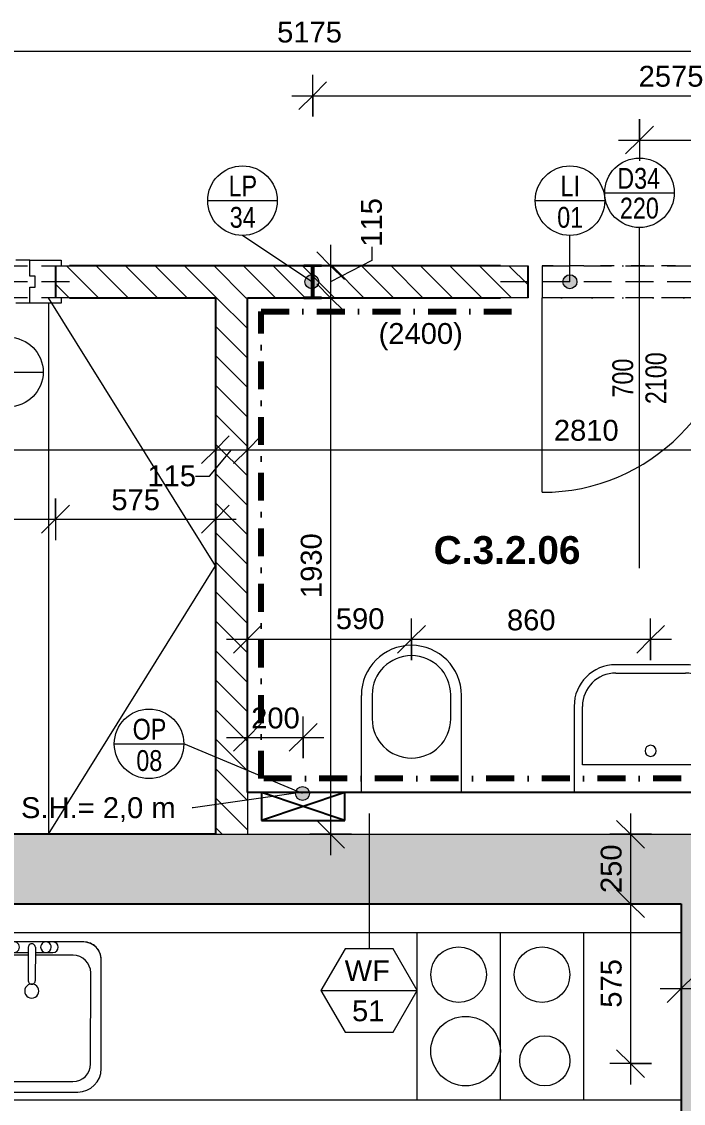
# Model space of a CAD drawing. Header units: millimetres. Extents: x -47276 to -6007, y -7799 to 11180.
# Drawn here: x -27057 to -24677, y -195 to 3696 of the extents above; entities that cross this region are included whole.
import ezdxf

# ---------------------------------------------------------------- set-up
doc = ezdxf.new("R2010")
doc.units = ezdxf.units.MM
for name, pattern in [('HA_Dash_3mm-S1mm', [150, 100, -50]), ('HA_DashDot_2_2mm-S0_6mm', [110, 50, -30, 0, -30]), ('HA_DashDot_4mm-S1mm', [200, 100, -50, 0, -50])]:
    doc.linetypes.add(name, pattern=pattern)
for name, color, linetype, lineweight in [('A-____-____-DIMS', 9, 'Continuous', 5), ('A-____-____-DIMS-50', 9, 'Continuous', 5), ('A-AREA-____-IDEN', 9, 'Continuous', 9), ('A-DETL-____-OTLN', 9, 'Continuous', 25), ('A-DOOR-____-IDEN', 9, 'Continuous', 9), ('A-DOOR-____-MCUT', 9, 'HA_DashDot_2_2mm-S0_6mm', 9), ('A-DOOR-____-OTLN', 9, 'Continuous', 9), ('A-DOOR-FRAM-MCUT', 9, 'Continuous', 9), ('A-GENM-____-HDLN', 9, 'HA_Dash_3mm-S1mm', 9), ('A-GENM-____-IDEN', 9, 'Continuous', 9), ('A-GENM-____-OTLN', 9, 'Continuous', 9), ('A-WALL-____-IDEN', 9, 'Continuous', 9), ('A-WALL-____-MCUT', 9, 'Continuous', 9), ('A-WALL-____-PATT', 9, 'Continuous', 25), ('G-____-____-TEXT', 9, 'Continuous', 5), ('I-FURN-____-OTLN', 9, 'Continuous', 9), ('I-WALL-____-MCUT', 9, 'Continuous', 25), ('P-SANR-FIXT-OTLN', 9, 'Continuous', 9), ('Q-CASE-____-OTLN', 9, 'Continuous', 9), ('Q-SPCQ-____-OTLN', 9, 'Continuous', 9), ('S-COLS-____-MCUT', 9, 'Continuous', 25), ('S-COLS-____-OTLN', 9, 'Continuous', 9)]:
    doc.layers.add(name, color=color, linetype=linetype, lineweight=lineweight)
doc.styles.add('Arial_1', font='arial.ttf', dxfattribs={"height": 75})
doc.styles.add('Arial_2', font='arial.ttf', dxfattribs={"width": 0.8, "height": 75})
doc.styles.add('Arial_B', font='arialbd.ttf', dxfattribs={"height": 100})
doc.dimstyles.new('Inner_Dimensions', dxfattribs={"dimscale": 304.8, "dimtxt": 76.519455, "dimasz": 0.328084, "dimexe": 0.246063, "dimexo": 0.0625, "dimgap": 0.032808, "dimtad": 1, "dimdec": 0, "dimzin": 0, "dimdsep": 46, "dimtxsty": 'Arial_1', "dimblk1": 'OBLIQUE', "dimblk2": 'OBLIQUE', "dimsah": 1, "dimcen": 0.09, "dimdle": 0.246063, "dimazin": 0, "dimtfac": 1, "dimtdec": 4, "dimtix": 1, "dimtmove": 0, "dimatfit": 3, "dimfxl": 0.246063, "dimfxlon": 1, "dimtvp": 1, "dimtolj": 1, "dimtzin": 0, "dimlwd": 9, "dimlwe": 9, "dimarcsym": 2})
doc.dimstyles.new('Inner_Dimensions_1', dxfattribs={"dimscale": 304.8, "dimtxt": 76.519455, "dimasz": 0.328084, "dimexe": 0.246063, "dimexo": 0.0625, "dimgap": 0.032808, "dimtad": 1, "dimdec": 0, "dimzin": 0, "dimdsep": 46, "dimtxsty": 'Arial_1', "dimblk1": 'OBLIQUE', "dimblk2": 'OBLIQUE', "dimsah": 1, "dimcen": 0.09, "dimdle": 0.246063, "dimazin": 0, "dimtfac": 1, "dimtdec": 4, "dimtix": 1, "dimtmove": 1, "dimatfit": 3, "dimfxl": 0.246063, "dimfxlon": 1, "dimtvp": 1, "dimtolj": 1, "dimtzin": 0, "dimlwd": 9, "dimlwe": 9, "dimarcsym": 2})
doc.dimstyles.new('Inner_Dimensions_2', dxfattribs={"dimscale": 304.8, "dimtxt": 76.519455, "dimasz": 0.328084, "dimexe": 0.246063, "dimexo": 0.0625, "dimgap": 0.032808, "dimtad": 1, "dimdec": 0, "dimzin": 0, "dimdsep": 46, "dimtxsty": 'Arial_1', "dimblk1": 'OBLIQUE', "dimblk2": 'OBLIQUE', "dimsah": 1, "dimcen": 0.09, "dimdle": 0.246063, "dimazin": 0, "dimtfac": 1, "dimtdec": 4, "dimtix": 1, "dimtmove": 2, "dimatfit": 3, "dimfxl": 0.246063, "dimfxlon": 1, "dimtvp": 1, "dimtolj": 1, "dimtzin": 0, "dimlwd": 9, "dimlwe": 9, "dimarcsym": 2})
pattern_1 = [(135, (0, 0), (-53.033, -53.033), [])]

# ---------------------------------------------------------------- blocks, each defined once
blk = doc.blocks.new('HA_DR_Single_SlidingToPocket_Solid - In_BJ_700x2100-V1-DPS_3NP-C')
at = {"layer": 'A-DOOR-____-MCUT', "linetype": 'Continuous', "lineweight": 5}
for p, q in [((100, 177.5), (7.6, 230.8)), ((100, 177.5), (-100, 177.5)), ((-20, 20), (350, 20)), ((-20, -18.6), (-20, 20)), ((442.5, 20), (720, 20)), ((720, 20), (720, -18.6)), ((720, -18.6), (-20, -18.6))]:
    blk.add_line(p, q, dxfattribs=at)
at = {"layer": 'A-DOOR-____-MCUT'}
for p, q in [((-350, 77.5), (350, 77.5)), ((-350, -77.5), (350, -77.5))]:
    blk.add_line(p, q, dxfattribs=at)
at = {"layer": 'A-DOOR-FRAM-MCUT'}
for p, q in [((-462.5, 77.5), (-430, 77.5)), ((-462.5, 57.5), (-462.5, 77.5)), ((-429.9, 77.5), (-350, 77.5)), ((-350, 77.5), (-350, 20)), ((350, 77.5), (462.5, 77.5)), ((350, 20), (350, 77.5)), ((442.5, 47.5), (442.5, 20)), ((462.5, 77.5), (462.5, 57.5)), ((752.5, 20), (752.5, 47.5)), ((832.5, 47.5), (832.5, 20)), ((-370, 20), (-370, -20)), ((-350, 20), (-370, 20)), ((442.5, 20), (350, 20)), ((832.5, 20), (752.5, 20)), ((-370, -20), (-350, -20)), ((-350, -20), (-350, -77.5)), ((350, -20), (442.5, -20)), ((350, -77.5), (350, -20)), ((442.5, -20), (442.5, -47.5)), ((752.5, -20), (832.5, -20)), ((752.5, -47.5), (752.5, -20)), ((832.5, -20), (832.5, -47.5)), ((-462.5, -77.5), (-462.5, -57.5)), ((-350, -77.5), (-462.5, -77.5)), ((462.5, -77.5), (350, -77.5)), ((462.5, -57.5), (462.5, -77.5))]:
    blk.add_line(p, q, dxfattribs=at)
blk = doc.blocks.new('HA_DR_Single_Swing_Solid - In_BJ_700x2100-2040355-DPS_3NP-C')
at = {"layer": 'A-DOOR-____-MCUT'}
for p, q in [((-350, 57.5), (350, 57.5)), ((-350, -57.5), (350, -57.5))]:
    blk.add_line(p, q, dxfattribs=at)
at = {"layer": 'A-DOOR-____-OTLN', "lineweight": 5}
blk.add_line((350, 757.5), (350, 57.5), dxfattribs=at)
blk.add_arc((350, 57.5), 700, 90, 180, dxfattribs=at)
at = {"layer": 'A-DOOR-FRAM-MCUT'}
for p, q in [((-350, 57.5), (-350, -57.5)), ((350, -57.5), (350, 57.5))]:
    blk.add_line(p, q, dxfattribs=at)
blk = doc.blocks.new('ABMV_Toilet_WallHung - Default-1928451-DPS_3NP-C')
at = {"layer": 'P-SANR-FIXT-OTLN'}
for p, q in [((-55, 75), (-55, 424.6)), ((-16.3, 426.2), (-16.3, 340.3)), ((266.3, 340.3), (266.3, 426.2)), ((305, 75), (305, 424.6))]:
    blk.add_line(p, q, dxfattribs=at)
for centre, radius, start, end in [((125, 424.6), 180, 0, 180), ((125, 426.2), 141.3, 360, 180), ((125, 340.3), 141.3, 180, 360)]:
    blk.add_arc(centre, radius, start, end, dxfattribs=at)
blk = doc.blocks.new('ABMV_WashBasin_Generic - 550x460-1903801-DPS_3NP-C')
at = {"layer": 'P-SANR-FIXT-OTLN'}
for p, q in [((250, 535), (0, 535)), ((0, 505), (250, 505)), ((-150, 385), (-150, 75)), ((-120, 175), (-120, 385)), ((370, 385), (370, 175)), ((400, 75), (400, 385)), ((370, 175), (-120, 175))]:
    blk.add_line(p, q, dxfattribs=at)
for centre, radius, start, end in [((0, 385), 150, 90, 180), ((250, 385), 150, 360, 90), ((0, 385), 120, 90, 180), ((250, 385), 120, 360, 90), ((125, 225), 20, 90, 270), ((125, 225), 20, 270, 90)]:
    blk.add_arc(centre, radius, start, end, dxfattribs=at)
blk = doc.blocks.new('Casework 9 - Casework 6-1428134-DPS_3NP-C')
at = {"layer": 'Q-CASE-____-OTLN'}
for p, q in [((-25635.2, 418.2), (-27409.8, 418.2)), ((-24684.9, 418.2), (-25035.2, 418.2)), ((-27409.8, -181.8), (-25635.2, -181.8)), ((-25035.2, -181.8), (-24684.9, -181.8))]:
    blk.add_line(p, q, dxfattribs=at)
blk = doc.blocks.new('Kuchyňská_linka_sporák_ADNS - 600x600x800-1423137-DPS_3NP-C')
at = {"layer": 'Q-SPCQ-____-OTLN'}
for p, q in [((600, 600), (0, 600)), ((0, 600), (0, 0)), ((600, 600), (0, 600)), ((0, 600), (0, 300)), ((600, 0), (600, 600)), ((600, 300), (600, 600)), ((0, 300), (600, 300)), ((0, 0), (600, 0))]:
    blk.add_line(p, q, dxfattribs=at)
for centre, radius in [((175, 425), 125), ((450, 450), 100), ((450, 150), 100), ((140, 140), 90)]:
    blk.add_circle(centre, radius, dxfattribs=at)
blk = doc.blocks.new('Skříňka se dřezem_ pravoúhlá - 500 x 440mm-1427235-DPS_3NP-C')
at = {"layer": 'P-SANR-FIXT-OTLN'}
for p, q in [((202.2, 180.1), (-170.8, 180.1)), ((202.2, 180.1), (-170.8, 180.1)), ((91.9, 180.1), (-73.2, 180.1)), ((3, 160.7), (3, 40.4)), ((28.4, 160.7), (28.4, 40.4)), ((3, 132.5), (-132.7, 132.5)), ((-73.2, 142), (3, 142)), ((28.4, 142), (91.9, 142)), ((164.1, 132.5), (28.4, 132.5)), ((-234.3, 116.6), (-234.3, -271)), ((-234.3, 116.6), (-234.3, -271)), ((265.7, -275.5), (265.7, 116.6)), ((265.7, -275.5), (265.7, 116.6)), ((-196.2, 69), (-196.2, -258.3)), ((227.6, -258.3), (227.6, 69)), ((-132.7, -321.8), (164.1, -321.8)), ((-145.4, -359.9), (181.3, -359.9)), ((-145.4, -359.9), (181.3, -359.9))]:
    blk.add_line(p, q, dxfattribs=at)
for centre, radius, start, end in [((-170.8, 116.6), 63.5, 90, 180), ((-170.8, 116.6), 63.5, 90, 180), ((-73.2, 161.1), 19, 90, 270), ((-47.8, 161.1), 19, 360, 180), ((-47.8, 161.1), 19, 180, 0), ((15.7, 160.7), 12.7, 360, 180), ((66.5, 161.1), 19, 360, 180), ((66.5, 161.1), 19, 180, 360), ((91.9, 161.1), 19, 270, 90), ((202.2, 116.6), 63.5, 0, 90), ((202.2, 116.6), 63.5, 360, 90), ((-132.7, 69), 63.5, 90, 180), ((164.1, 69), 63.5, 0, 90), ((15.7, 40.4), 12.7, 180, 0), ((15.7, 3.2), 25.4, 360, 180), ((15.7, 3.2), 25.4, 180, 0), ((-145.4, -271), 88.9, 180, 270), ((-145.4, -271), 88.9, 180, 270), ((-132.7, -258.3), 63.5, 180, 270), ((164.1, -258.3), 63.5, 270, 0), ((181.3, -275.5), 84.4, 270, 0), ((181.3, -275.5), 84.4, 270, 0)]:
    blk.add_arc(centre, radius, start, end, dxfattribs=at)
blk = doc.blocks.new('NAB_Šatní_skříň_ADNS - 600x2000xšířka-1704156-DPS_3NP-C')
at = {"layer": 'I-FURN-____-OTLN'}
for p, q in [((0, 600), (965, 0)), ((1910, 600), (0.1, 600)), ((965, 0), (1930, 600))]:
    blk.add_line(p, q, dxfattribs=at)
blk = doc.blocks.new('HA_GM_Tiling_LineBased - Generic Tiles-1690354-DPS_3NP-C')
at = {"layer": 'A-GENM-____-OTLN', "linetype": 'HA_DashDot_4mm-S1mm', "lineweight": 80}
blk.add_line((50, -50), (2760, -50), dxfattribs=at)
blk = doc.blocks.new('HA_GM_Tiling_LineBased - Generic Tiles-1686366-DPS_3NP-C')
at = {"layer": 'A-GENM-____-OTLN', "linetype": 'HA_DashDot_4mm-S1mm', "lineweight": 80}
blk.add_line((50, -50), (1730, -50), dxfattribs=at)
blk = doc.blocks.new('HA_GM_Tiling_LineBased - Generic Tiles-1690499-DPS_3NP-C')
at = {"layer": 'A-GENM-____-OTLN', "linetype": 'HA_DashDot_4mm-S1mm', "lineweight": 80}
blk.add_line((50, -50), (960, -50), dxfattribs=at)
blk = doc.blocks.new('HA_sCO_I_Parallel - IPE 120-1841702-DPS_3NP-C')
at = {"layer": 'S-COLS-____-MCUT'}
for p, q in [((-32, 60), (32, 60)), ((-32, 55.6), (-32, 60)), ((-3.15, 55.6), (-32, 55.6)), ((-3.15, -55.6), (-3.15, 55.6)), ((3.15, 55.6), (3.15, -55.6)), ((32, 55.6), (3.15, 55.6)), ((32, 60), (32, 55.6)), ((-32, -55.6), (-3.15, -55.6)), ((-32, -60), (-32, -55.6)), ((32, -60), (-32, -60)), ((3.15, -55.6), (32, -55.6)), ((32, -55.6), (32, -60))]:
    blk.add_line(p, q, dxfattribs=at)
blk = doc.blocks.new('TB_Porotherm KP11_5_1000mm - TB_Porotherm KP11_5_1000mm-1863649-DPS_3NP-C')
at = {"layer": 'A-GENM-____-HDLN'}
for p, q in [((-500, 57.5), (500, 57.5)), ((-500, 0), (500, 0)), ((500, -57.5), (-500, -57.5))]:
    blk.add_line(p, q, dxfattribs=at)
blk = doc.blocks.new('TB_Porotherm KP11_5_1750mm - TB_Porotherm KP11_5_1750mm-1871670-DPS_3NP-C')
at = {"layer": 'A-GENM-____-HDLN'}
for p, q in [((-875, 57.5), (875, 57.5)), ((-875, 0), (875, 0)), ((875, -57.5), (-875, -57.5))]:
    blk.add_line(p, q, dxfattribs=at)
blk = doc.blocks.new('DIMBLOCK40-DPS_3NP-C')
at = {"layer": 'A-____-____-DIMS-50', "lineweight": 9}
for p, q in [((-25945.4, 2893.2), (-25945.4, 2703.2)), ((-25797.8, 2886.6), (-25797.8, 2836.6)), ((-25945.4, 2818.2), (-25995.4, 2868.2)), ((-25870.4, 2818.2), (-26020.4, 2818.2)), ((-25797.8, 2836.6), (-25945.4, 2760.7)), ((-25945.4, 2818.2), (-25895.4, 2768.2)), ((-25945.4, 2818.2), (-25870.4, 2818.2)), ((-25945.4, 2703.2), (-25995.4, 2753.2)), ((-25870.4, 2703.2), (-26020.4, 2703.2)), ((-25945.4, 2703.2), (-25895.4, 2653.2)), ((-25945.4, 2703.2), (-25870.4, 2703.2))]:
    blk.add_line(p, q, dxfattribs=at)
at = {"layer": 'A-____-____-DIMS-50', "color": 0, "lineweight": 9, "insert": (-25836.3, 2886.6), "char_height": 75, "width": 207.662, "attachment_point": 1, "rotation": 90, "line_spacing_factor": 0.941778, "style": 'Arial_1'}
blk.add_mtext('115', dxfattribs=at)
blk = doc.blocks.new('_Oblique')
at = {"color": 0, "linetype": 'ByBlock', "lineweight": -2}
blk.add_line((-0.5, -0.5), (0.5, 0.5), dxfattribs=at)
blk = doc.blocks.new('DIMBLOCK41-DPS_3NP-C')
at = {"layer": 'A-____-____-DIMS-50', "lineweight": 9}
for p, q in [((-25945.4, 2703.2), (-25995.4, 2753.2)), ((-25870.4, 2703.2), (-26020.4, 2703.2)), ((-25945.4, 2703.2), (-25945.4, 698.2)), ((-25945.4, 2703.2), (-25895.4, 2653.2)), ((-25945.4, 2703.2), (-25870.4, 2703.2)), ((-25945.4, 773.2), (-25995.4, 823.2)), ((-25870.4, 773.2), (-26020.4, 773.2)), ((-25945.4, 773.2), (-25895.4, 723.2)), ((-25945.4, 773.2), (-25870.4, 773.2))]:
    blk.add_line(p, q, dxfattribs=at)
at = {"layer": 'A-____-____-DIMS-50', "color": 0, "lineweight": 9, "insert": (-26052.8, 1622.8), "char_height": 75, "width": 276.883, "attachment_point": 1, "rotation": 90, "line_spacing_factor": 0.941778, "style": 'Arial_1'}
blk.add_mtext('1930', dxfattribs=at)
blk = doc.blocks.new('DIMBLOCK57-DPS_3NP-C')
at = {"layer": 'A-____-____-DIMS-50', "lineweight": 9}
for p, q in [((-28609.9, 2231.4), (-28609.9, 2081.4)), ((-28609.9, 2156.4), (-28609.9, 2231.4)), ((-26359.9, 2231.4), (-26359.9, 2081.4)), ((-26359.9, 2156.4), (-26359.9, 2231.4)), ((-28609.9, 2156.4), (-28559.9, 2206.4)), ((-26359.9, 2156.4), (-26309.9, 2206.4)), ((-28684.9, 2156.4), (-26359.9, 2156.4)), ((-28609.9, 2156.4), (-28659.9, 2106.4)), ((-26359.9, 2156.4), (-26409.9, 2106.4))]:
    blk.add_line(p, q, dxfattribs=at)
at = {"layer": 'A-____-____-DIMS-50', "color": 0, "lineweight": 9, "insert": (-27697.6, 2263.8), "char_height": 75, "width": 276.883, "attachment_point": 1, "line_spacing_factor": 0.941778, "style": 'Arial_1'}
blk.add_mtext('2250', dxfattribs=at)
blk = doc.blocks.new('DIMBLOCK58-DPS_3NP-C')
at = {"layer": 'A-____-____-DIMS-50', "lineweight": 9}
for p, q in [((-26359.9, 2231.4), (-26359.9, 2081.4)), ((-26359.9, 2156.4), (-26359.9, 2231.4)), ((-26244.9, 2231.4), (-26244.9, 2081.4)), ((-26244.9, 2156.4), (-26244.9, 2231.4)), ((-26359.9, 2156.4), (-26309.9, 2206.4)), ((-26244.9, 2156.4), (-26194.9, 2206.4)), ((-26359.9, 2156.4), (-26409.9, 2106.4)), ((-26381.3, 2061.5), (-26302.4, 2156.4)), ((-26359.9, 2156.4), (-26244.9, 2156.4)), ((-26244.9, 2156.4), (-26294.9, 2106.4)), ((-26431.3, 2061.5), (-26381.3, 2061.5))]:
    blk.add_line(p, q, dxfattribs=at)
at = {"layer": 'A-____-____-DIMS-50', "color": 0, "lineweight": 9, "insert": (-26604.3, 2100), "char_height": 75, "width": 207.662, "attachment_point": 1, "line_spacing_factor": 0.941778, "style": 'Arial_1'}
blk.add_mtext('115', dxfattribs=at)
blk = doc.blocks.new('DIMBLOCK59-DPS_3NP-C')
at = {"layer": 'A-____-____-DIMS-50', "lineweight": 9}
for p, q in [((-26244.9, 2231.4), (-26244.9, 2081.4)), ((-26244.9, 2156.4), (-26244.9, 2231.4)), ((-23434.9, 2231.4), (-23434.9, 2081.4)), ((-23434.9, 2156.4), (-23434.9, 2231.4)), ((-26244.9, 2156.4), (-26194.9, 2206.4)), ((-23434.9, 2156.4), (-23384.9, 2206.4)), ((-26244.9, 2156.4), (-26294.9, 2106.4)), ((-26244.9, 2156.4), (-23359.9, 2156.4)), ((-23434.9, 2156.4), (-23484.9, 2106.4))]:
    blk.add_line(p, q, dxfattribs=at)
at = {"layer": 'A-____-____-DIMS-50', "color": 0, "lineweight": 9, "insert": (-25142.7, 2263.8), "char_height": 75, "width": 276.883, "attachment_point": 1, "line_spacing_factor": 0.941778, "style": 'Arial_1'}
blk.add_mtext('2810', dxfattribs=at)
blk = doc.blocks.new('DIMBLOCK60-DPS_3NP-C')
at = {"layer": 'A-____-____-DIMS-50', "lineweight": 9}
for p, q in [((-28609.9, 3513.9), (-28609.9, 3663.9)), ((-23434.9, 3513.9), (-23434.9, 3663.9)), ((-28609.9, 3588.9), (-28559.9, 3638.9)), ((-23434.9, 3588.9), (-23384.9, 3638.9)), ((-28609.9, 3588.9), (-28659.9, 3538.9)), ((-23359.9, 3588.9), (-28609.9, 3588.9)), ((-28609.9, 3588.9), (-28609.9, 3513.9)), ((-23434.9, 3588.9), (-23484.9, 3538.9)), ((-23434.9, 3588.9), (-23434.9, 3513.9))]:
    blk.add_line(p, q, dxfattribs=at)
at = {"layer": 'A-____-____-DIMS-50', "color": 0, "lineweight": 9, "insert": (-26137.8, 3696.3), "char_height": 75, "width": 276.883, "attachment_point": 1, "line_spacing_factor": 0.941778, "style": 'Arial_1'}
blk.add_mtext('5175', dxfattribs=at)
blk = doc.blocks.new('HA_TAG_Door_TypeMark_wDimensions - Scale50_Left with Bouble-921048-DPS_3NP-C')
at = {"layer": 'A-DOOR-____-IDEN'}
for p, q in [((-2.5, 22), (2.5, 22)), ((0, -5), (0, 19.5))]:
    blk.add_line(p, q, dxfattribs=at)
blk.add_circle((0, 22), 2.5, dxfattribs=at)
blk = doc.blocks.new('DIMBLOCK115-DPS_3NP-C')
at = {"layer": 'A-____-____-DIMS-50', "lineweight": 9}
for p, q in [((-24834.9, 3345.5), (-24834.9, 3195.5)), ((-24834.9, 3270.5), (-24834.9, 3345.5)), ((-24834.9, 3270.5), (-24784.9, 3320.5)), ((-23434.9, 3345.5), (-23434.9, 3195.5)), ((-23434.9, 3270.5), (-23434.9, 3345.5)), ((-23434.9, 3270.5), (-23384.9, 3320.5)), ((-24909.9, 3270.5), (-23359.9, 3270.5)), ((-24834.9, 3270.5), (-24884.9, 3220.5)), ((-23434.9, 3270.5), (-23484.9, 3220.5))]:
    blk.add_line(p, q, dxfattribs=at)
at = {"layer": 'A-____-____-DIMS-50', "color": 0, "lineweight": 9, "insert": (-24250.3, 3377.9), "char_height": 75, "width": 276.883, "attachment_point": 1, "line_spacing_factor": 0.941778, "style": 'Arial_1'}
blk.add_mtext('1400', dxfattribs=at)
blk = doc.blocks.new('HA_TAG_WA_Partitions - Group _ Type Mark-556634-DPS_3NP-C')
at = {"layer": 'A-WALL-____-IDEN'}
for p, q in [((-1.732, 3), (-3.464, 0)), ((1.732, 3), (-1.732, 3)), ((3.464, 0), (1.732, 3)), ((-3.464, 0), (3.464, 0)), ((-3.464, 0), (-1.732, -3)), ((1.732, -3), (3.464, 0)), ((-1.732, -3), (1.732, -3))]:
    blk.add_line(p, q, dxfattribs=at)
blk = doc.blocks.new('DIMBLOCK139-DPS_3NP-C')
at = {"layer": 'A-____-____-DIMS-50', "lineweight": 9}
for p, q in [((-24684.9, 292.9), (-24684.9, 142.9)), ((-24684.9, 217.9), (-24684.9, 292.9)), ((-24434.9, 292.9), (-24434.9, 142.9)), ((-24434.9, 217.9), (-24434.9, 292.9)), ((-24684.9, 217.9), (-24634.9, 267.9)), ((-24434.9, 217.9), (-24384.9, 267.9)), ((-24759.9, 217.9), (-24434.9, 217.9)), ((-24684.9, 217.9), (-24734.9, 167.9)), ((-24434.9, 217.9), (-24484.9, 167.9))]:
    blk.add_line(p, q, dxfattribs=at)
at = {"layer": 'A-____-____-DIMS-50', "color": 0, "lineweight": 9, "insert": (-24646.4, 325.2), "char_height": 75, "width": 207.662, "attachment_point": 1, "line_spacing_factor": 0.941778, "style": 'Arial_1'}
blk.add_mtext('250', dxfattribs=at)
blk = doc.blocks.new('DIMBLOCK177-DPS_3NP-C')
at = {"layer": 'A-____-____-DIMS-50', "lineweight": 9}
for p, q in [((-26009.9, 3354.9), (-26009.9, 3504.9)), ((-23434.9, 3504.9), (-23434.9, 3354.9)), ((-23434.9, 3429.9), (-23434.9, 3504.9)), ((-26009.9, 3429.9), (-25959.9, 3479.9)), ((-23434.9, 3429.9), (-23384.9, 3479.9)), ((-26084.9, 3429.9), (-23359.9, 3429.9)), ((-26009.9, 3429.9), (-26059.9, 3379.9)), ((-26009.9, 3429.9), (-26009.9, 3354.9)), ((-23434.9, 3429.9), (-23484.9, 3379.9))]:
    blk.add_line(p, q, dxfattribs=at)
at = {"layer": 'A-____-____-DIMS-50', "color": 0, "lineweight": 9, "insert": (-24837.8, 3537.3), "char_height": 75, "width": 276.883, "attachment_point": 1, "line_spacing_factor": 0.941778, "style": 'Arial_1'}
blk.add_mtext('2575', dxfattribs=at)
blk = doc.blocks.new('HA_TAG_GM_Products - Generic-588599-DPS_3NP-C')
at = {"layer": 'A-GENM-____-IDEN'}
blk.add_line((-2.5, 0), (2.5, 0), dxfattribs=at)
blk.add_circle((0, 0), 2.5, dxfattribs=at)
blk = doc.blocks.new('DIMBLOCK232-DPS_3NP-C')
at = {"layer": 'A-____-____-DIMS-50', "lineweight": 9}
for p, q in [((-28519.9, 1981.4), (-28519.9, 1831.4)), ((-28519.9, 1906.4), (-28519.9, 1981.4)), ((-28519.9, 1906.4), (-28469.9, 1956.4)), ((-26934.9, 1981.4), (-26934.9, 1831.4)), ((-26934.9, 1906.4), (-26934.9, 1981.4)), ((-26934.9, 1906.4), (-26884.9, 1956.4)), ((-28519.9, 1906.4), (-28569.9, 1856.4)), ((-28519.9, 1906.4), (-26934.9, 1906.4)), ((-26934.9, 1906.4), (-26984.9, 1856.4))]:
    blk.add_line(p, q, dxfattribs=at)
at = {"layer": 'A-____-____-DIMS-50', "color": 0, "lineweight": 9, "insert": (-27796.1, 2013.8), "char_height": 75, "width": 276.883, "attachment_point": 1, "line_spacing_factor": 0.941778, "style": 'Arial_1'}
blk.add_mtext('1585', dxfattribs=at)
blk = doc.blocks.new('DIMBLOCK233-DPS_3NP-C')
at = {"layer": 'A-____-____-DIMS-50', "lineweight": 9}
for p, q in [((-26934.9, 1981.4), (-26934.9, 1831.4)), ((-26934.9, 1906.4), (-26934.9, 1981.4)), ((-26934.9, 1906.4), (-26884.9, 1956.4)), ((-26359.9, 1981.4), (-26359.9, 1831.4)), ((-26359.9, 1906.4), (-26359.9, 1981.4)), ((-26359.9, 1906.4), (-26309.9, 1956.4)), ((-26934.9, 1906.4), (-26984.9, 1856.4)), ((-26934.9, 1906.4), (-26284.9, 1906.4)), ((-26359.9, 1906.4), (-26409.9, 1856.4))]:
    blk.add_line(p, q, dxfattribs=at)
at = {"layer": 'A-____-____-DIMS-50', "color": 0, "lineweight": 9, "insert": (-26733.9, 2013.8), "char_height": 75, "width": 207.662, "attachment_point": 1, "line_spacing_factor": 0.941778, "style": 'Arial_1'}
blk.add_mtext('575', dxfattribs=at)
blk = doc.blocks.new('DIMBLOCK242-DPS_3NP-C')
at = {"layer": 'A-____-____-DIMS-50', "lineweight": 9}
for p, q in [((-26244.9, 1549.4), (-26244.9, 1399.4)), ((-26244.9, 1474.4), (-26244.9, 1549.4)), ((-26244.9, 1474.4), (-26194.9, 1524.4)), ((-25654.9, 1399.4), (-25654.9, 1549.4)), ((-25654.9, 1474.4), (-25604.9, 1524.4)), ((-26319.9, 1474.4), (-25654.9, 1474.4)), ((-26244.9, 1474.4), (-26294.9, 1424.4)), ((-25654.9, 1474.4), (-25704.9, 1424.4)), ((-25654.9, 1474.4), (-25654.9, 1399.4))]:
    blk.add_line(p, q, dxfattribs=at)
at = {"layer": 'A-____-____-DIMS-50', "color": 0, "lineweight": 9, "insert": (-25926.7, 1586.1), "char_height": 75, "width": 207.662, "attachment_point": 1, "line_spacing_factor": 0.941778, "style": 'Arial_1'}
blk.add_mtext('590', dxfattribs=at)
blk = doc.blocks.new('DIMBLOCK243-DPS_3NP-C')
at = {"layer": 'A-____-____-DIMS-50', "lineweight": 9}
for p, q in [((-25654.9, 1399.4), (-25654.9, 1549.4)), ((-25654.9, 1474.4), (-25604.9, 1524.4)), ((-24794.9, 1399.4), (-24794.9, 1549.4)), ((-24794.9, 1474.4), (-24744.9, 1524.4)), ((-25654.9, 1474.4), (-25704.9, 1424.4)), ((-25654.9, 1474.4), (-24719.9, 1474.4)), ((-25654.9, 1474.4), (-25654.9, 1399.4)), ((-24794.9, 1474.4), (-24844.9, 1424.4)), ((-24794.9, 1474.4), (-24794.9, 1399.4))]:
    blk.add_line(p, q, dxfattribs=at)
at = {"layer": 'A-____-____-DIMS-50', "color": 0, "lineweight": 9, "insert": (-25311.4, 1581.8), "char_height": 75, "width": 207.662, "attachment_point": 1, "line_spacing_factor": 0.941778, "style": 'Arial_1'}
blk.add_mtext('860', dxfattribs=at)
blk = doc.blocks.new('DIMBLOCK248-DPS_3NP-C')
at = {"layer": 'A-____-____-DIMS-50', "lineweight": 9}
for p, q in [((-26244.9, 1196.5), (-26244.9, 1046.5)), ((-26244.9, 1121.5), (-26244.9, 1196.5)), ((-26244.9, 1121.5), (-26194.9, 1171.5)), ((-26044.4, 1046.5), (-26044.4, 1196.5)), ((-26044.4, 1121.5), (-25994.4, 1171.5)), ((-26319.9, 1121.5), (-25969.4, 1121.5)), ((-26244.9, 1121.5), (-26294.9, 1071.5)), ((-26044.4, 1121.5), (-26094.4, 1071.5)), ((-26044.4, 1121.5), (-26044.4, 1046.5))]:
    blk.add_line(p, q, dxfattribs=at)
at = {"layer": 'A-____-____-DIMS-50', "color": 0, "lineweight": 9, "insert": (-26231.2, 1228.9), "char_height": 75, "width": 207.662, "attachment_point": 1, "line_spacing_factor": 0.941778, "style": 'Arial_1'}
blk.add_mtext('200', dxfattribs=at)
blk = doc.blocks.new('DIMBLOCK250-DPS_3NP-C')
at = {"layer": 'A-____-____-DIMS-50', "lineweight": 9}
for p, q in [((-24867, 773.2), (-24917, 823.2)), ((-24867, 848.2), (-24867, 523.2)), ((-24792, 773.2), (-24942, 773.2)), ((-24867, 773.2), (-24817, 723.2)), ((-24867, 773.2), (-24792, 773.2)), ((-24867, 523.2), (-24917, 573.2)), ((-24792, 523.2), (-24942, 523.2)), ((-24867, 523.2), (-24817, 473.2)), ((-24867, 523.2), (-24792, 523.2))]:
    blk.add_line(p, q, dxfattribs=at)
at = {"layer": 'A-____-____-DIMS-50', "color": 0, "lineweight": 9, "insert": (-24974.3, 561.7), "char_height": 75, "width": 207.662, "attachment_point": 1, "rotation": 90, "line_spacing_factor": 0.941778, "style": 'Arial_1'}
blk.add_mtext('250', dxfattribs=at)
blk = doc.blocks.new('DIMBLOCK251-DPS_3NP-C')
at = {"layer": 'A-____-____-DIMS-50', "lineweight": 9}
for p, q in [((-24867, 523.2), (-24917, 573.2)), ((-24792, 523.2), (-24942, 523.2)), ((-24867, 523.2), (-24867, -126.8)), ((-24867, 523.2), (-24817, 473.2)), ((-24867, 523.2), (-24792, 523.2)), ((-24867, -51.8), (-24917, -1.8)), ((-24792, -51.8), (-24942, -51.8)), ((-24867, -51.8), (-24817, -101.8)), ((-24867, -51.8), (-24792, -51.8))]:
    blk.add_line(p, q, dxfattribs=at)
at = {"layer": 'A-____-____-DIMS-50', "color": 0, "lineweight": 9, "insert": (-24974.3, 149.2), "char_height": 75, "width": 207.662, "attachment_point": 1, "rotation": 90, "line_spacing_factor": 0.941778, "style": 'Arial_1'}
blk.add_mtext('575', dxfattribs=at)

msp = doc.modelspace()

# ---------------------------------------------------------------- hatches: boundary and pattern name
at = {"layer": 'A-GENM-____-IDEN'}
h = msp.add_hatch(color=256, dxfattribs=at)
edge = h.paths.add_edge_path()
edge.add_arc((-26013.3, 2760.7), 25, 0, 360)
h = msp.add_hatch(color=256, dxfattribs=at)
edge = h.paths.add_edge_path()
edge.add_arc((-25084.9, 2760.7), 25, 0, 360)
h = msp.add_hatch(color=256, dxfattribs=at)
edge = h.paths.add_edge_path()
edge.add_arc((-26046.4, 919.7), 25, 0, 360)
at = {"layer": 'A-WALL-____-PATT', "lineweight": 5}
h = msp.add_hatch(dxfattribs=at)
h.set_pattern_fill('FP_4', color=256, style=0, pattern_type=2)
h.set_pattern_definition(pattern_1)
h.paths.add_polyline_path([(-23434.9, 2703.2), (-23434.9, 2818.2), (-24434.9, 2818.2), (-24434.9, 2703.2), (-24237, 2703.2)])
h.paths.add_polyline_path([(-25234.9, 2703.2), (-25234.9, 2818.2), (-25977.9, 2818.2), (-25977.9, 2816.3), (-26006.8, 2816.3), (-26006.8, 2705.1), (-25977.9, 2705.1), (-25977.9, 2703.2)])
h.paths.add_polyline_path([(-26041.9, 2703.2), (-26041.9, 2705.1), (-26013.1, 2705.1), (-26013.1, 2816.3), (-26041.9, 2816.3), (-26041.9, 2818.2), (-26934.9, 2818.2), (-26934.9, 2703.2), (-26244.9, 2703.2)])
h.paths.add_polyline_path([(-27819.9, 2703.2), (-27819.9, 2713.2), (-28519.9, 2713.2), (-28519.9, 2808.2), (-27819.9, 2808.2), (-27819.9, 2818.2), (-28609.9, 2818.2), (-28609.9, 2703.2)])
h = msp.add_hatch(dxfattribs=at)
h.set_pattern_fill('FP_4', color=256, style=0, pattern_type=2)
h.set_pattern_definition(pattern_1)
h.paths.add_polyline_path([(-26244.9, 773.2), (-26244.9, 2703.2), (-26359.9, 2703.2), (-26359.9, 773.2)])
at = {"layer": 'A-WALL-____-PATT', "lineweight": 9}
for points in [[(-24684.9, 523.2), (-24684.9, 773.2), (-32449.9, 773.2), (-32449.9, 523.2), (-25846.7, 523.2)], [(-24434.9, -51.8), (-24434.9, 773.2), (-24684.9, 773.2), (-24684.9, -51.8)], [(-23434.9, -301.8), (-23434.9, -51.8), (-24684.9, -51.8), (-24684.9, -301.8), (-24237, -301.8)]]:
    msp.add_hatch(color=256, dxfattribs=at).paths.add_polyline_path(points)

# ---------------------------------------------------------------- linework, layer by layer
at = {"layer": 'A-DETL-____-OTLN'}
for p, q in [((-25894.4, 923.2), (-26194.4, 923.2)), ((-26194.4, 923.2), (-26194.4, 823.2)), ((-25894.4, 923.2), (-26194.4, 823.2)), ((-25894.4, 823.2), (-26194.4, 923.2)), ((-25894.4, 823.2), (-25894.4, 923.2)), ((-26194.4, 823.2), (-25894.4, 823.2))]:
    msp.add_line(p, q, dxfattribs=at)
at = {"layer": 'A-GENM-____-IDEN'}
for p, q in [((-26013.3, 2760.7), (-26262.4, 2927.4)), ((-25084.9, 2760.7), (-25084.9, 2927.4)), ((-26046.4, 919.7), (-26473.3, 1098.5))]:
    msp.add_line(p, q, dxfattribs=at)
for centre in [(-26013.3, 2760.7), (-25084.9, 2760.7), (-26046.4, 919.7)]:
    msp.add_circle(centre, 25, dxfattribs=at)
at = {"layer": 'A-WALL-____-IDEN'}
msp.add_line((-25807, 848.2), (-25807, 361.2), dxfattribs=at)
at = {"layer": 'A-WALL-____-MCUT'}
for p, q in [((-26244.9, 923.2), (-26244.9, 773.2)), ((-26359.9, 773.2), (-23434.9, 773.2))]:
    msp.add_line(p, q, dxfattribs=at)
at = {"layer": 'G-____-____-TEXT', "color": 10, "lineweight": 9}
for p, q in [((-26045.3, 925), (-26439.8, 868.8)), ((-26439.8, 868.8), (-26443.2, 868.8))]:
    msp.add_line(p, q, dxfattribs=at)
at = {"layer": 'I-WALL-____-MCUT'}
for p, q in [((-26934.9, 2818.2), (-26934.9, 2703.2)), ((-26041.9, 2818.2), (-26884.9, 2818.2)), ((-25335, 2818.2), (-25977.9, 2818.2)), ((-25234.9, 2703.2), (-25234.9, 2818.2)), ((-26884.9, 2703.2), (-26359.9, 2703.2)), ((-26359.9, 2703.2), (-26359.9, 1738.3)), ((-26244.9, 2703.2), (-26041.9, 2703.2)), ((-26244.9, 923.2), (-26244.9, 2703.2)), ((-25977.9, 2703.2), (-25335, 2703.2)), ((-26359.9, 1738.2), (-26359.9, 773.2)), ((-23434.9, 923.2), (-26244.9, 923.2)), ((-26359.9, 773.2), (-28609.9, 773.2)), ((-28609.9, 523.2), (-24684.9, 523.2)), ((-24684.9, 523.2), (-24684.9, -301.8))]:
    msp.add_line(p, q, dxfattribs=at)

# ---------------------------------------------------------------- block references
at = {"layer": 'A-DOOR-____-IDEN', "xscale": 49.99999999999998, "yscale": 49.99999999999998, "zscale": 49.99999999999998}
msp.add_blockref('HA_TAG_Door_TypeMark_wDimensions - Scale50_Left with Bouble-921048-DPS_3NP-C', (-24834.9, 1980.7), dxfattribs=at)
at = {"layer": 'A-DOOR-____-OTLN', "rotation": 180}
for name, p in [('HA_DR_Single_SlidingToPocket_Solid - In_BJ_700x2100-V1-DPS_3NP-C', (-27377.4, 2760.7)), ('HA_DR_Single_Swing_Solid - In_BJ_700x2100-2040355-DPS_3NP-C', (-24834.9, 2760.7))]:
    msp.add_blockref(name, p, dxfattribs=at)
at = {"layer": 'A-GENM-____-IDEN', "xscale": 49.99999999999998, "yscale": 49.99999999999998, "zscale": 49.99999999999998}
for p in [(-26262.4, 3052.4), (-25084.9, 3052.4), (-27104, 2435.9), (-26598.3, 1098.5)]:
    msp.add_blockref('HA_TAG_GM_Products - Generic-588599-DPS_3NP-C', p, dxfattribs=at)
at = {"layer": 'A-GENM-____-OTLN', "rotation": 180}
for name, p in [('TB_Porotherm KP11_5_1750mm - TB_Porotherm KP11_5_1750mm-1871670-DPS_3NP-C', (-27759.9, 2760.7)), ('TB_Porotherm KP11_5_1000mm - TB_Porotherm KP11_5_1000mm-1863649-DPS_3NP-C', (-24834.9, 2760.7))]:
    msp.add_blockref(name, p, dxfattribs=at)
at = {"layer": 'A-GENM-____-OTLN', "linetype": 'HA_DashDot_4mm-S1mm', "lineweight": 80}
for name, p, rotation in [('HA_GM_Tiling_LineBased - Generic Tiles-1686366-DPS_3NP-C', (-26244.9, 923.2), 89.99999999999987), ('HA_GM_Tiling_LineBased - Generic Tiles-1690354-DPS_3NP-C', (-23434.9, 923.2), 180)]:
    msp.add_blockref(name, p, dxfattribs=dict(at, rotation=rotation))
msp.add_blockref('HA_GM_Tiling_LineBased - Generic Tiles-1690499-DPS_3NP-C', (-26244.9, 2703.2), dxfattribs=at)
at = {"layer": 'A-WALL-____-IDEN', "xscale": 49.99999999999998, "yscale": 49.99999999999998, "zscale": 49.99999999999998}
msp.add_blockref('HA_TAG_WA_Partitions - Group _ Type Mark-556634-DPS_3NP-C', (-25807, 211.2), dxfattribs=at)
at = {"layer": 'I-FURN-____-OTLN', "rotation": 89.9999999999982}
msp.add_blockref('NAB_Šatní_skříň_ADNS - 600x2000xšířka-1704156-DPS_3NP-C', (-26359.9, 773.2), dxfattribs=at)
at = {"layer": 'P-SANR-FIXT-OTLN'}
for name, p in [('ABMV_Toilet_WallHung - Default-1928451-DPS_3NP-C', (-25779.9, 848.2)), ('ABMV_WashBasin_Generic - 550x460-1903801-DPS_3NP-C', (-24919.9, 848.2))]:
    msp.add_blockref(name, p, dxfattribs=at)
at = {"layer": 'P-SANR-FIXT-OTLN', "rotation": 359.9460322219899}
msp.add_blockref('Skříňka se dřezem_ pravoúhlá - 500 x 440mm-1427235-DPS_3NP-C', (-27035.8, 205.8), dxfattribs=at)
at = {"layer": 'Q-CASE-____-OTLN'}
msp.add_blockref('Casework 9 - Casework 6-1428134-DPS_3NP-C', (0, 0), dxfattribs=at)
at = {"layer": 'Q-SPCQ-____-OTLN', "rotation": 89.99999999999952}
msp.add_blockref('Kuchyňská_linka_sporák_ADNS - 600x600x800-1423137-DPS_3NP-C', (-25035.2, -181.8), dxfattribs=at)
at = {"layer": 'S-COLS-____-OTLN', "rotation": 180}
msp.add_blockref('HA_sCO_I_Parallel - IPE 120-1841702-DPS_3NP-C', (-26009.9, 2760.7), dxfattribs=at)

# ---------------------------------------------------------------- texts
at = {"layer": 'A-AREA-____-IDEN', "lineweight": 5, "insert": (-25574.9, 1845.7), "char_height": 100, "width": 653.375, "attachment_point": 1, "style": 'Arial_B'}
msp.add_mtext('C.3.2.06', dxfattribs=at)
at = {"layer": 'A-DOOR-____-IDEN', "lineweight": 5, "char_height": 75, "attachment_point": 1, "style": 'Arial_2'}
for s, insert, width in [('D34', (-24914.7, 3170.1), 189.198), ('220', (-24905.1, 3063), 173.164)]:
    msp.add_mtext(s, dxfattribs=dict(at, insert=insert, width=width))
at = {"layer": 'A-DOOR-____-IDEN', "lineweight": 5, "char_height": 75, "attachment_point": 1, "rotation": 90, "style": 'Arial_2'}
for s, insert, width in [('2100', (-24813.4, 2320.5), 230.886), ('700', (-24932.5, 2344.3), 173.164)]:
    msp.add_mtext(s, dxfattribs=dict(at, insert=insert, width=width))
at = {"layer": 'A-GENM-____-IDEN', "lineweight": 5, "char_height": 75, "attachment_point": 1}
for s, insert, width, style in [('LP', (-26312.3, 3142.5), 125.063, 'Arial_2'), ('LI', (-25118.7, 3142.5), 86.582, 'Arial_2'), ('34', (-26308.3, 3029.8), 115.443, 'Arial_2'), ('01', (-25130.7, 3029.8), 115.443, 'Arial_2'), ('(2400)', (-25772.9, 2612), 376.793, 'Arial_1'), ('OP', (-26657.3, 1188.6), 147.51, 'Arial_2'), ('08', (-26644.1, 1075.8), 115.443, 'Arial_2')]:
    msp.add_mtext(s, dxfattribs=dict(at, insert=insert, width=width, style=style))
at = {"layer": 'A-WALL-____-IDEN', "lineweight": 5, "char_height": 75, "attachment_point": 1, "style": 'Arial_1'}
for s, insert, width in [('WF', (-25895, 320.1), 208.439), ('51', (-25868.5, 175.6), 144.304)]:
    msp.add_mtext(s, dxfattribs=dict(at, insert=insert, width=width))
at = {"layer": 'G-____-____-TEXT', "color": 7, "lineweight": 9, "insert": (-27058.8, 906.3), "char_height": 75, "width": 685.443, "attachment_point": 1, "style": 'Arial_1'}
msp.add_mtext('S.H.= 2,0 m', dxfattribs=at)

# ---------------------------------------------------------------- dimensions: what is measured, and where the dimension line sits
at = {"layer": 'A-____-____-DIMS', "lineweight": 9}
for base, p1, p2, override, picture, middle in [((-28609.9, 3588.9), (-23434.9, 3513.9), (-28609.9, 3513.9), {"dimpost": '<>', "dimfxl": 5175}, 'DIMBLOCK60-DPS_3NP-C', (-26022.4, 3637.2)), ((-23434.9, 3429.9), (-26009.9, 3354.9), (-23434.9, 3504.9), {"dimpost": '<>', "dimfxl": 2579.365232}, 'DIMBLOCK177-DPS_3NP-C', (-24722.4, 3478.2)), ((-23434.9, 3270.5), (-24834.9, 3345.5), (-23434.9, 3345.5), {"dimpost": '<>', "dimfxl": 1400}, 'DIMBLOCK115-DPS_3NP-C', (-24134.9, 3318.8)), ((-26359.9, 1906.4), (-26934.9, 1981.4), (-26359.9, 1981.4), {"dimpost": '<>', "dimfxl": 575}, 'DIMBLOCK233-DPS_3NP-C', (-26647.4, 1954.6)), ((-24794.9, 1474.4), (-25654.9, 1399.4), (-24794.9, 1399.4), {"dimpost": '<>', "dimfxl": 860}, 'DIMBLOCK243-DPS_3NP-C', (-25224.9, 1522.7)), ((-26044.435, 1121.4967), (-26244.9022, 1196.4967), (-26044.435, 1046.4967), {"dimpost": '<>', "dimfxl": 250.373959}, 'DIMBLOCK248-DPS_3NP-C', (-26144.6686, 1169.7897)), ((-24434.9, 217.9), (-24684.9, 292.9), (-24434.9, 292.9), {"dimpost": '<>', "dimfxl": 250}, 'DIMBLOCK139-DPS_3NP-C', (-24559.9, 266.1))]:
    dim = msp.add_linear_dim(base=base, p1=p1, p2=p2, dimstyle='Inner_Dimensions', override=override, dxfattribs=at)
    dim.commit()
    dim.dimension.update_dxf_attribs({"geometry": picture, "text_midpoint": middle})
dim = msp.add_linear_dim(base=(-25945.4, 2703.2), p1=(-25870.4, 2818.2), p2=(-25870.4, 2703.2), angle=90, dimstyle='Inner_Dimensions_1', override={"dimpost": '<>', "dimfxl": 115}, dxfattribs=at)
dim.commit()
dim.dimension.update_dxf_attribs({"geometry": 'DIMBLOCK40-DPS_3NP-C', "text_midpoint": (-25786.3, 2990.4), "dimtype": 160, "text_rotation": 90})
for base, p1, p2, override, picture, middle in [((-25945.4, 773.2), (-25870.4, 2703.2), (-25870.4, 773.2), {"dimpost": '<>', "dimfxl": 1930}, 'DIMBLOCK41-DPS_3NP-C', (-25993.7, 1738.2)), ((-24867, 523.2), (-24792, 773.2), (-24792, 523.2), {"dimpost": '<>', "dimfxl": 250}, 'DIMBLOCK250-DPS_3NP-C', (-24915.3, 648.2)), ((-24867, -51.8), (-24792, 523.2), (-24792, -51.8), {"dimpost": '<>', "dimfxl": 575}, 'DIMBLOCK251-DPS_3NP-C', (-24915.1, 235.7))]:
    dim = msp.add_linear_dim(base=base, p1=p1, p2=p2, angle=90, dimstyle='Inner_Dimensions', override=override, dxfattribs=at)
    dim.commit()
    dim.dimension.update_dxf_attribs({"geometry": picture, "text_midpoint": middle})
for base, p1, p2, override, picture, middle in [((-26359.9, 2156.4), (-28609.9, 2231.4), (-26359.9, 2231.4), {"dimpost": '<>', "dimfxl": 2250}, 'DIMBLOCK57-DPS_3NP-C', (-27559.2, 2213.8)), ((-23434.9, 2156.4), (-26244.9, 2231.4), (-23434.9, 2231.4), {"dimpost": '<>', "dimfxl": 2810}, 'DIMBLOCK59-DPS_3NP-C', (-25004.3, 2213.8))]:
    dim = msp.add_linear_dim(base=base, p1=p1, p2=p2, dimstyle='Inner_Dimensions_2', override=override, dxfattribs=at)
    dim.commit()
    dim.dimension.update_dxf_attribs({"geometry": picture, "text_midpoint": middle, "dimtype": 160, "text_rotation": 360})
for base, p1, p2, dimstyle, override, picture, middle in [((-26244.9, 2156.4), (-26359.9, 2231.4), (-26244.9, 2231.4), 'Inner_Dimensions_1', {"dimpost": '<>', "dimfxl": 115}, 'DIMBLOCK58-DPS_3NP-C', (-26500.5, 2050)), ((-26934.9, 1906.4), (-28519.9, 1981.4), (-26934.9, 1981.4), 'Inner_Dimensions_2', {"dimpost": '<>', "dimfxl": 1585}, 'DIMBLOCK232-DPS_3NP-C', (-27657.6, 1963.8)), ((-25654.9, 1474.4), (-26244.9, 1549.4), (-25654.9, 1399.4), 'Inner_Dimensions_2', {"dimpost": '<>', "dimfxl": 608.76925}, 'DIMBLOCK242-DPS_3NP-C', (-25822.9, 1536.1))]:
    dim = msp.add_linear_dim(base=base, p1=p1, p2=p2, dimstyle=dimstyle, override=override, dxfattribs=at)
    dim.commit()
    dim.dimension.update_dxf_attribs({"geometry": picture, "text_midpoint": middle, "dimtype": 160})

doc.saveas('drawing.dxf')
